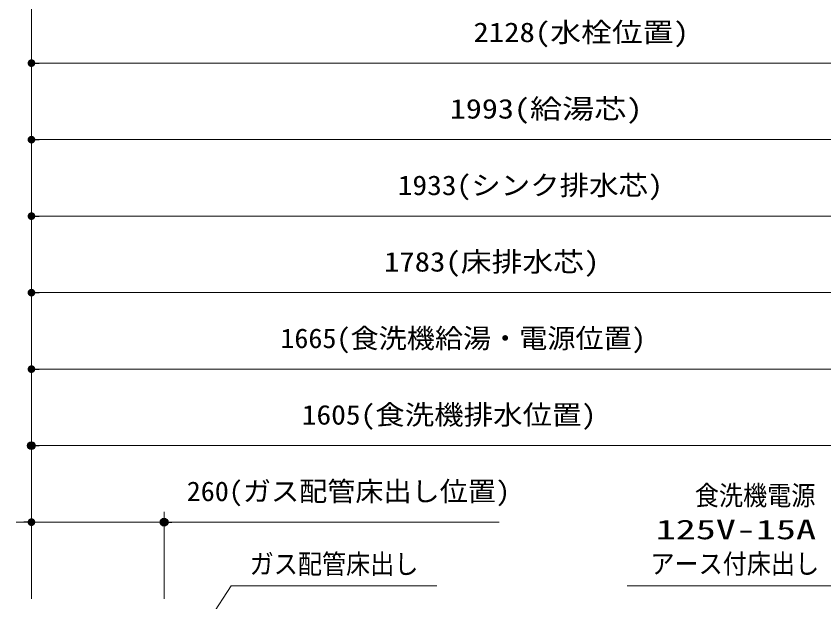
# Model space of a CAD drawing. Units: millimetres, scale not verified. Extents: x -9797 to 9797, y -4555 to 4555.
# Drawn here: x -7789 to -6206, y 1704 to 2852 of the extents above; entities that cross this region are included whole.
import ezdxf
from ezdxf.enums import TextEntityAlignment as Align

# ---------------------------------------------------------------- set-up
doc = ezdxf.new("R2010")
doc.units = ezdxf.units.MM
doc.header["$LTSCALE"] = 30
doc.header["$PDMODE"] = 32
doc.header["$PDSIZE"] = 15
for name, color, linetype, lineweight in [('0-0_0', 7, 'Continuous', 25), ('0-3_寸法ﾚｲﾔｰ', 30, 'Continuous', 13), ('0-4_DEFPOINTS', 7, 'Continuous', 25)]:
    doc.layers.add(name, color=color, linetype=linetype, lineweight=lineweight)
doc.styles.add('ＭＳ ゴシック', font='')
doc.styles.get('ＭＳ ゴシック').set_extended_font_data('MS Gothic')

# ---------------------------------------------------------------- blocks, each defined once
blk = doc.blocks.new('_DOT')
at = {"layer": '0-0_0', "color": 30}
blk.add_line((-15, 0), (-30, 0), dxfattribs=at)
for points in [[(0, 0), (-15, 0), (-14.88, 1.88)], [(0, 0), (-14.88, -1.88), (-15, 0)], [(0, 0), (-14.88, 1.88), (-14.53, 3.73)], [(0, 0), (-14.53, -3.73), (-14.88, -1.88)], [(0, 0), (-14.53, 3.73), (-13.95, 5.52)], [(0, 0), (-13.95, -5.52), (-14.53, -3.73)], [(0, 0), (-13.95, 5.52), (-13.14, 7.23)], [(0, 0), (-13.14, -7.23), (-13.95, -5.52)], [(0, 0), (-13.14, 7.23), (-12.14, 8.82)], [(0, 0), (-12.14, -8.82), (-13.14, -7.23)], [(0, 0), (-12.14, 8.82), (-10.93, 10.27)], [(0, 0), (-10.93, -10.27), (-12.14, -8.82)], [(0, 0), (-10.93, 10.27), (-9.56, 11.56)], [(0, 0), (-9.56, -11.56), (-10.93, -10.27)], [(0, 0), (-9.56, 11.56), (-8.04, 12.66)], [(0, 0), (-8.04, -12.66), (-9.56, -11.56)], [(0, 0), (-8.04, 12.66), (-6.39, 13.57)], [(0, 0), (-6.39, -13.57), (-8.04, -12.66)], [(0, 0), (-6.39, 13.57), (-4.64, 14.27)], [(0, 0), (-4.64, -14.27), (-6.39, -13.57)], [(0, 0), (-4.64, 14.27), (-2.81, 14.73)], [(0, 0), (-2.81, -14.73), (-4.64, -14.27)], [(0, 0), (-2.81, 14.73), (-0.94, 14.97)], [(0, 0), (-0.94, -14.97), (-2.81, -14.73)], [(0, 0), (-0.94, 14.97), (0.94, 14.97)], [(0, 0), (0.94, -14.97), (-0.94, -14.97)], [(0, 0), (0.94, 14.97), (2.81, 14.73)], [(0, 0), (2.81, 14.73), (4.64, 14.27)], [(0, 0), (4.64, 14.27), (6.39, 13.57)], [(0, 0), (6.39, 13.57), (8.04, 12.66)], [(0, 0), (8.04, 12.66), (9.56, 11.56)], [(0, 0), (9.56, 11.56), (10.93, 10.27)], [(0, 0), (10.93, 10.27), (12.14, 8.82)], [(0, 0), (12.14, 8.82), (13.14, 7.23)], [(0, 0), (13.14, 7.23), (13.95, 5.52)], [(0, 0), (13.95, 5.52), (14.53, 3.73)], [(0, 0), (14.53, 3.73), (14.88, 1.88)], [(0, 0), (14.88, 1.88), (15, 0)], [(0, 0), (2.81, -14.73), (0.94, -14.97)], [(0, 0), (4.64, -14.27), (2.81, -14.73)], [(0, 0), (6.39, -13.57), (4.64, -14.27)], [(0, 0), (8.04, -12.66), (6.39, -13.57)], [(0, 0), (9.56, -11.56), (8.04, -12.66)], [(0, 0), (10.93, -10.27), (9.56, -11.56)], [(0, 0), (12.14, -8.82), (10.93, -10.27)], [(0, 0), (13.14, -7.23), (12.14, -8.82)], [(0, 0), (13.95, -5.52), (13.14, -7.23)], [(0, 0), (14.53, -3.73), (13.95, -5.52)], [(0, 0), (14.88, -1.88), (14.53, -3.73)], [(0, 0), (15, 0), (14.88, -1.88)]]:
    blk.add_solid(points, dxfattribs=at)

msp = doc.modelspace()

# ---------------------------------------------------------------- linework, layer by layer
at = {"layer": '0-3_寸法ﾚｲﾔｰ'}
for p, q in [((-7758.51, 1710), (-7758.51, 2930)), ((-7758.51, 1710), (-7758.51, 2780)), ((-7743.51, 2760), (-5645.51, 2760)), ((-7758.51, 1710), (-7758.51, 2630)), ((-7743.51, 2610), (-5780.51, 2610)), ((-7758.51, 1710), (-7758.51, 2480)), ((-7743.51, 2460), (-5840.51, 2460)), ((-7758.51, 1710), (-7758.51, 2330)), ((-7743.51, 2310), (-5990.51, 2310)), ((-7758.51, 2030), (-7758.51, 2180)), ((-7743.51, 2160), (-6108.51, 2160)), ((-7758.51, 1710), (-7758.51, 2030)), ((-7743.51, 2010), (-6168.51, 2010)), ((-7758.51, 1710), (-7758.51, 1880)), ((-7498.51, 1710), (-7498.51, 1880)), ((-7773.51, 1860), (-7788.51, 1860)), ((-7758.51, 1860), (-7498.51, 1860)), ((-7498.51, 1860), (-6842.23, 1860)), ((-7483.51, 1860), (-7468.51, 1860))]:
    msp.add_line(p, q, dxfattribs=at)
for points in [[(-6964.46, 1735), (-7367.19, 1735), (-7486.45, 1550.95)], [(-6591.17, 1735), (-6188.44, 1735), (-6103.48, 1552.34)]]:
    msp.add_lwpolyline(points, dxfattribs=at)
at = {"layer": '0-4_DEFPOINTS'}
for p in [(-7758.51, 2010), (-7498.51, 1860)]:
    msp.add_point(p, dxfattribs=at)

# ---------------------------------------------------------------- block references
at = {"layer": '0-3_寸法ﾚｲﾔｰ', "xscale": 0.5, "yscale": 0.5, "rotation": 180}
for p in [(-7758.51, 2760), (-7758.51, 2610), (-7758.51, 2460), (-7758.51, 2310), (-7758.51, 2160), (-7758.51, 2010), (-7498.51, 1860)]:
    msp.add_blockref('_DOT', p, dxfattribs=at)
at = {"layer": '0-3_寸法ﾚｲﾔｰ', "xscale": 0.5, "yscale": 0.5}
msp.add_blockref('_DOT', (-7758.51, 1860), dxfattribs=at)

# ---------------------------------------------------------------- texts
at = {"layer": '0-3_寸法ﾚｲﾔｰ', "style": 'ＭＳ ゴシック'}
for s, height, width, p in [('2128(水栓位置)', 38.48, 1.15, (-6892.42, 2789.74)), ('1993(給湯芯)', 38.48, 1.2, (-6938.78, 2639.74)), ('1933(シンク排水芯)', 38.49, 1.1, (-7040.78, 2489.74)), ('1783(床排水芯)', 38.48, 1.15, (-7067.78, 2339.74)), ('1665(食洗機給湯・電源位置)', 38.48, 1.05, (-7270.78, 2189.74)), ('1605(食洗機排水位置)', 38.48, 1.1, (-7228.78, 2039.74)), ('260(ガス配管床出し位置)', 38.48, 1.05, (-7454.23, 1889.74))]:
    msp.add_text(s, height=height, dxfattribs=dict(at, width=width)).set_placement(p, align=Align.BOTTOM_LEFT)
at = {"layer": '0-3_寸法ﾚｲﾔｰ', "color": 7, "style": 'ＭＳ ゴシック'}
for s, height, width, p in [('食洗機電源', 38.49, 0.9, (-6458.57, 1881.55)), ('125V-15A', 38.48, 1.5, (-6535.11, 1814.89)), ('ガス配管床出し', 38.49, 0.9, (-7331, 1747.15)), ('アース付床出し', 38.49, 0.9, (-6545.68, 1747.57))]:
    msp.add_text(s, height=height, dxfattribs=dict(at, width=width)).set_placement(p, align=Align.BOTTOM_LEFT)

doc.saveas('drawing.dxf')
